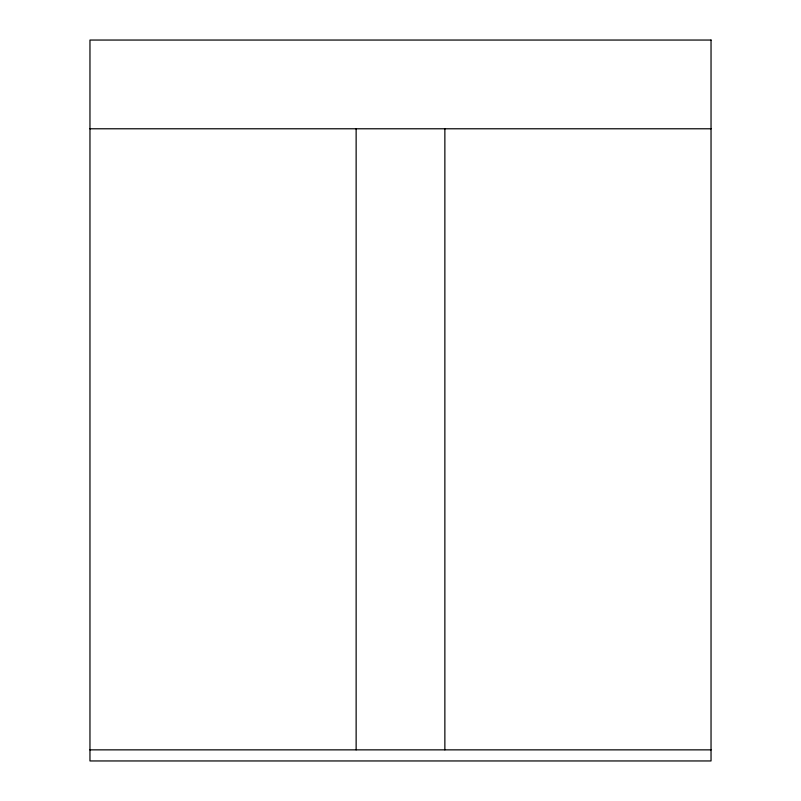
<?xml version="1.0" encoding="UTF-8"?>
<svg xmlns="http://www.w3.org/2000/svg" width="801" height="801" viewBox="0 0 801 801"><rect width="100%" height="100%" fill="white"/><g stroke="black" fill="none" stroke-linecap="round" stroke-linejoin="round"><path stroke-width="1.2" d="M89.962 128.781L711.038 128.781M89.962 749.856L711.038 749.856M444.865 128.781L444.865 749.856M356.135 128.781L356.135 749.856M711.038 40.05L89.962 40.05L89.962 760.95L711.038 760.95L711.038 40.05"/></g></svg>
